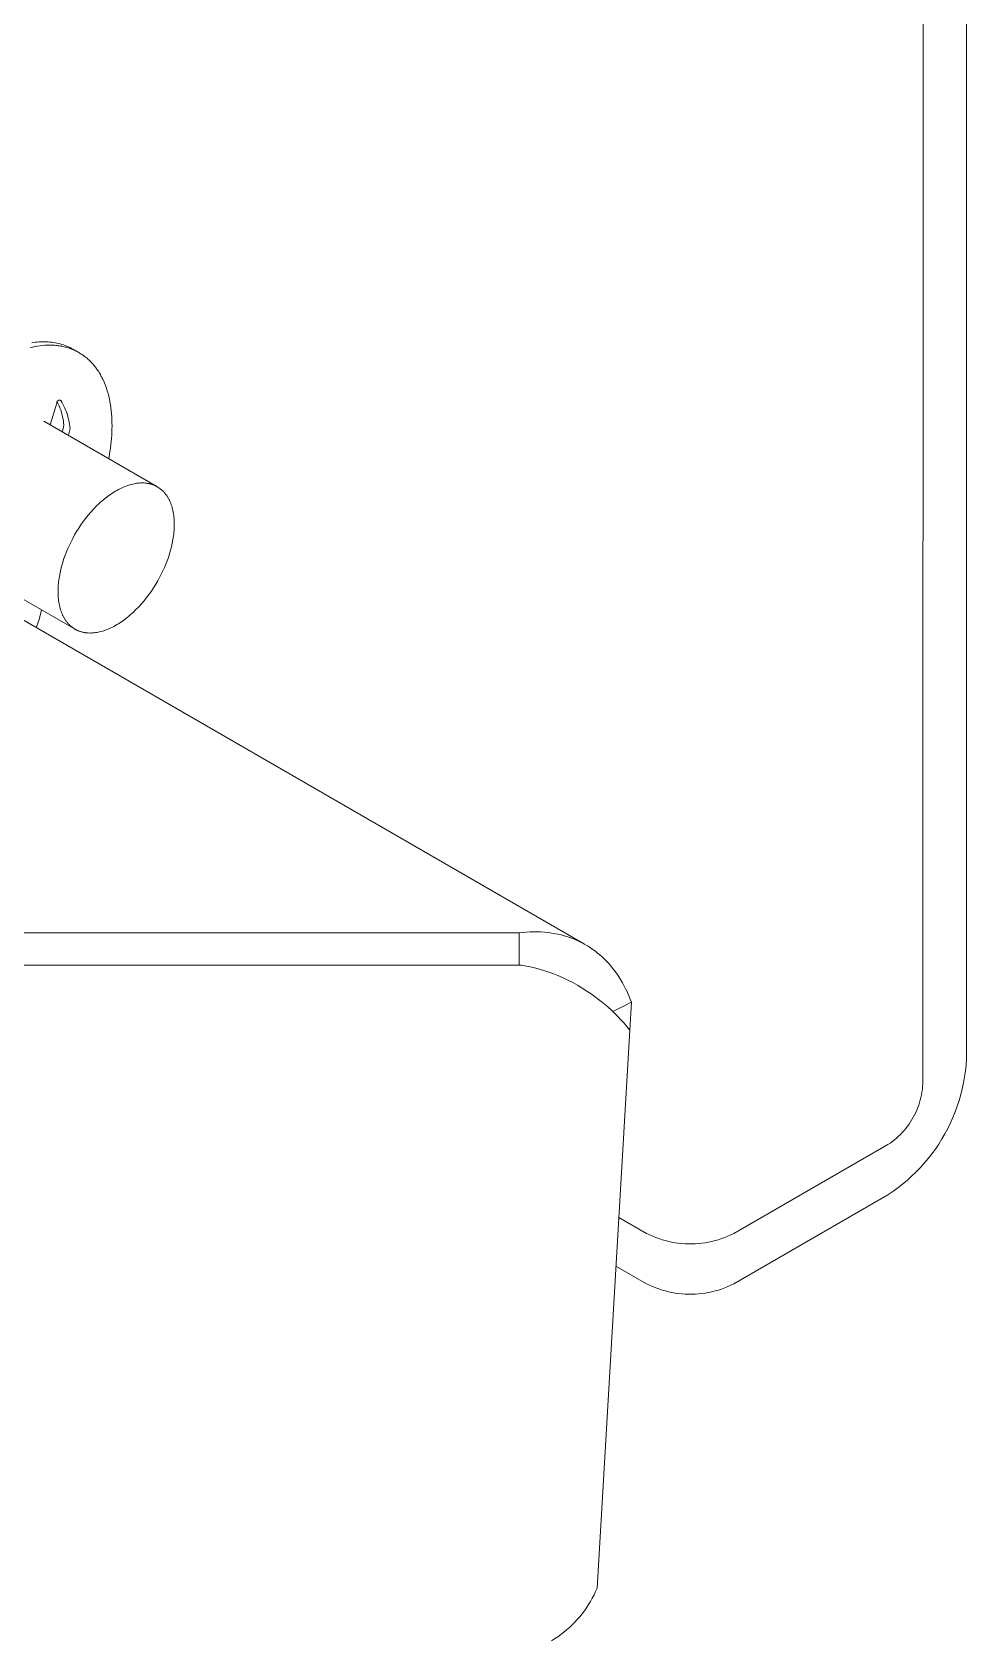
# Model space of a CAD drawing. Header units: inches. Extents: x 7 to 162, y -1 to 92.
# Drawn here: x 160.014 to 161.807, y 70.149 to 73.232 of the extents above; entities that cross this region are included whole.
import ezdxf

# ---------------------------------------------------------------- set-up
doc = ezdxf.new("R2010")
doc.units = ezdxf.units.IN
doc.layers.add('ZANO_R', color=7, linetype='Continuous', lineweight=0)

msp = doc.modelspace()

# ---------------------------------------------------------------- linework, layer by layer
at = {"layer": 'ZANO_R'}
for p, q in [((161.80733, 86.22435), (161.8047, 71.26455)), ((161.72377, 86.17612), (161.72114, 71.21633)), ((160.01705, 72.63758), (160.01353, 72.63705)), ((160.02056, 72.63803), (160.01705, 72.63758)), ((160.02407, 72.63839), (160.02056, 72.63803)), ((160.02758, 72.63867), (160.02407, 72.63839)), ((160.03107, 72.63887), (160.02758, 72.63867)), ((160.03456, 72.63897), (160.03107, 72.63887)), ((160.03803, 72.63899), (160.03456, 72.63897)), ((160.04148, 72.63892), (160.03803, 72.63899)), ((160.04492, 72.63875), (160.04148, 72.63892)), ((160.04834, 72.6385), (160.04492, 72.63875)), ((160.05174, 72.63815), (160.04834, 72.6385)), ((160.05512, 72.6377), (160.05174, 72.63815)), ((160.05847, 72.63716), (160.05512, 72.6377)), ((160.0618, 72.63652), (160.05847, 72.63716)), ((160.06509, 72.63578), (160.0618, 72.63652)), ((160.06835, 72.63495), (160.06509, 72.63578)), ((160.07158, 72.63402), (160.06835, 72.63495)), ((160.07478, 72.63299), (160.07158, 72.63402)), ((160.07794, 72.63185), (160.07478, 72.63299)), ((160.01068, 72.62774), (160.0154, 72.62884)), ((160.0154, 72.62884), (160.02012, 72.62981)), ((160.02012, 72.62981), (160.02484, 72.63064)), ((160.02484, 72.63064), (160.02956, 72.63133)), ((160.02956, 72.63133), (160.03427, 72.63187)), ((160.03427, 72.63187), (160.03898, 72.63226)), ((160.03898, 72.63226), (160.04366, 72.63249)), ((160.04366, 72.63249), (160.04832, 72.63256)), ((160.04832, 72.63256), (160.05065, 72.63254)), ((160.05065, 72.63254), (160.05296, 72.63247)), ((160.05296, 72.63247), (160.05527, 72.63237)), ((160.05527, 72.63237), (160.05757, 72.63222)), ((160.05757, 72.63222), (160.05986, 72.63203)), ((160.05986, 72.63203), (160.06214, 72.6318)), ((160.06214, 72.6318), (160.06441, 72.63152)), ((160.06441, 72.63152), (160.06667, 72.63121)), ((160.06667, 72.63121), (160.06892, 72.63085)), ((160.06892, 72.63085), (160.07116, 72.63044)), ((160.07116, 72.63044), (160.07338, 72.62999)), ((160.07338, 72.62999), (160.07559, 72.6295)), ((160.07559, 72.6295), (160.07779, 72.62897)), ((160.07779, 72.62897), (160.07997, 72.62839)), ((160.08105, 72.63062), (160.07794, 72.63185)), ((160.07997, 72.62839), (160.08214, 72.62776)), ((160.08413, 72.62929), (160.08105, 72.63062)), ((160.08214, 72.62776), (160.08429, 72.62709)), ((160.08716, 72.62786), (160.08413, 72.62929)), ((160.08429, 72.62709), (160.08643, 72.62638)), ((160.08643, 72.62638), (160.08854, 72.62562)), ((160.09014, 72.62633), (160.08716, 72.62786)), ((160.08854, 72.62562), (160.09064, 72.62482)), ((160.09308, 72.62469), (160.09014, 72.62633)), ((160.09064, 72.62482), (160.09273, 72.62397)), ((160.09273, 72.62397), (160.09479, 72.62307)), ((160.09308, 72.62469), (160.10422, 72.61826)), ((160.09479, 72.62307), (160.09683, 72.62214)), ((160.09683, 72.62214), (160.09885, 72.62115)), ((160.09885, 72.62115), (160.10086, 72.62012)), ((160.10086, 72.62012), (160.10284, 72.61905)), ((160.10284, 72.61905), (160.10479, 72.61793)), ((160.10479, 72.61793), (160.10673, 72.61677)), ((160.10673, 72.61677), (160.10864, 72.61556)), ((160.10864, 72.61556), (160.11053, 72.6143)), ((160.11053, 72.6143), (160.1124, 72.61301)), ((160.1124, 72.61301), (160.11424, 72.61167)), ((160.11424, 72.61167), (160.11605, 72.61028)), ((160.11605, 72.61028), (160.11784, 72.60885)), ((160.11784, 72.60885), (160.11961, 72.60738)), ((160.11961, 72.60738), (160.12134, 72.60586)), ((160.12134, 72.60586), (160.12305, 72.6043)), ((160.12305, 72.6043), (160.12473, 72.6027)), ((160.12473, 72.6027), (160.12638, 72.60106)), ((160.12638, 72.60106), (160.12801, 72.59937)), ((160.12801, 72.59937), (160.1296, 72.59764)), ((160.1296, 72.59764), (160.13117, 72.59588)), ((160.13117, 72.59588), (160.1327, 72.59407)), ((160.1327, 72.59407), (160.13421, 72.59222)), ((160.13421, 72.59222), (160.13568, 72.59033)), ((160.13568, 72.59033), (160.13712, 72.5884)), ((160.13712, 72.5884), (160.13854, 72.58643)), ((160.13854, 72.58643), (160.13992, 72.58443)), ((160.13992, 72.58443), (160.14126, 72.58238)), ((160.14126, 72.58238), (160.14258, 72.5803)), ((160.14258, 72.5803), (160.14386, 72.57819)), ((160.14386, 72.57819), (160.14511, 72.57603)), ((160.14511, 72.57603), (160.14633, 72.57385)), ((160.14633, 72.57385), (160.14751, 72.57162)), ((160.14751, 72.57162), (160.14866, 72.56937)), ((160.14866, 72.56937), (160.14978, 72.56708)), ((160.14978, 72.56708), (160.15086, 72.56475)), ((160.15086, 72.56475), (160.15292, 72.56001)), ((160.15292, 72.56001), (160.15485, 72.55515)), ((160.15485, 72.55515), (160.15664, 72.55017)), ((160.15664, 72.55017), (160.15828, 72.54508)), ((160.15828, 72.54508), (160.15979, 72.53988)), ((160.04933, 72.48191), (160.06157, 72.5213)), ((160.06154, 72.52184), (160.06155, 72.52202)), ((160.06155, 72.52166), (160.06154, 72.52184)), ((160.06155, 72.5222), (160.06157, 72.52238)), ((160.06155, 72.52202), (160.06155, 72.5222)), ((160.06156, 72.52148), (160.06155, 72.52166)), ((160.06157, 72.5213), (160.06156, 72.52148)), ((160.06157, 72.52238), (160.06159, 72.52256)), ((160.06159, 72.52256), (160.06162, 72.52273)), ((160.06162, 72.52273), (160.06165, 72.52291)), ((160.06165, 72.52291), (160.06169, 72.52309)), ((160.06169, 72.52309), (160.06174, 72.52326)), ((160.06174, 72.52326), (160.06179, 72.52343)), ((160.06179, 72.52343), (160.06185, 72.5236)), ((160.06185, 72.5236), (160.06191, 72.52377)), ((160.06191, 72.52377), (160.06198, 72.52393)), ((160.06198, 72.52393), (160.06205, 72.5241)), ((160.06205, 72.5241), (160.06213, 72.52426)), ((160.06213, 72.52426), (160.06222, 72.52442)), ((160.06222, 72.52442), (160.06231, 72.52457)), ((160.06231, 72.52457), (160.06241, 72.52472)), ((160.06241, 72.52472), (160.06251, 72.52487)), ((160.06251, 72.52487), (160.06262, 72.52502)), ((160.06262, 72.52502), (160.06273, 72.52516)), ((160.06266, 72.52402), (160.06446, 72.52018)), ((160.06273, 72.52516), (160.06285, 72.52529)), ((160.06285, 72.52529), (160.06297, 72.52543)), ((160.06297, 72.52543), (160.06309, 72.52555)), ((160.06309, 72.52555), (160.06322, 72.52568)), ((160.06322, 72.52568), (160.06336, 72.5258)), ((160.06336, 72.5258), (160.06349, 72.52591)), ((160.06349, 72.52591), (160.06364, 72.52602)), ((160.06364, 72.52602), (160.06378, 72.52613)), ((160.06378, 72.52613), (160.06393, 72.52623)), ((160.06393, 72.52623), (160.06408, 72.52632)), ((160.06408, 72.52632), (160.06424, 72.52641)), ((160.06424, 72.52641), (160.0644, 72.52649)), ((160.0644, 72.52649), (160.06456, 72.52657)), ((160.06446, 72.52018), (160.06613, 72.5163)), ((160.06456, 72.52657), (160.06473, 72.52664)), ((160.06473, 72.52664), (160.06489, 72.52671)), ((160.06489, 72.52671), (160.06506, 72.52677)), ((160.06506, 72.52677), (160.06523, 72.52683)), ((160.06523, 72.52683), (160.0654, 72.52688)), ((160.0654, 72.52688), (160.06558, 72.52692)), ((160.06558, 72.52692), (160.06575, 72.52696)), ((160.06575, 72.52696), (160.06593, 72.52699)), ((160.06593, 72.52699), (160.06611, 72.52701)), ((160.06611, 72.52701), (160.06629, 72.52703)), ((160.06613, 72.5163), (160.06768, 72.51235)), ((160.06629, 72.52703), (160.06647, 72.52705)), ((160.06647, 72.52705), (160.06665, 72.52705)), ((160.06665, 72.52705), (160.06683, 72.52705)), ((160.06683, 72.52705), (160.06701, 72.52705)), ((160.06701, 72.52705), (160.06718, 72.52704)), ((160.06718, 72.52704), (160.06736, 72.52702)), ((160.06736, 72.52702), (160.06754, 72.52699)), ((160.06754, 72.52699), (160.06772, 72.52696)), ((160.06768, 72.51235), (160.06909, 72.50836)), ((160.06772, 72.52696), (160.06789, 72.52693)), ((160.06789, 72.52693), (160.06807, 72.52688)), ((160.06807, 72.52688), (160.06824, 72.52684)), ((160.06824, 72.52684), (160.06841, 72.52678)), ((160.06841, 72.52678), (160.06858, 72.52672)), ((160.06858, 72.52672), (160.06875, 72.52665)), ((160.06875, 72.52665), (160.06891, 72.52658)), ((160.06891, 72.52658), (160.06908, 72.52651)), ((160.06908, 72.52651), (160.07119, 72.523)), ((160.07119, 72.523), (160.07319, 72.51942)), ((160.07319, 72.51942), (160.07506, 72.51577)), ((160.07506, 72.51577), (160.07681, 72.51206)), ((160.07681, 72.51206), (160.07844, 72.5083)), ((160.15979, 72.53988), (160.16116, 72.53459)), ((160.16116, 72.53459), (160.1624, 72.5292)), ((160.1624, 72.5292), (160.16349, 72.52373)), ((160.16349, 72.52373), (160.16445, 72.51818)), ((160.16445, 72.51818), (160.16527, 72.51256)), ((160.16527, 72.51256), (160.16596, 72.50687)), ((160.03681, 72.48662), (160.25335, 72.3616)), ((160.04853, 72.47985), (160.04876, 72.48036)), ((160.04876, 72.48036), (160.04896, 72.48087)), ((160.04896, 72.48087), (160.04915, 72.48139)), ((160.04915, 72.48139), (160.04933, 72.48191)), ((160.06909, 72.50836), (160.07038, 72.50433)), ((160.07038, 72.50433), (160.07153, 72.50025)), ((160.07153, 72.50025), (160.07255, 72.49615)), ((160.07251, 72.46692), (160.07528, 72.47944)), ((160.07255, 72.49615), (160.07344, 72.49201)), ((160.07344, 72.49201), (160.07419, 72.48784)), ((160.07419, 72.48784), (160.0748, 72.48365)), ((160.0748, 72.48365), (160.07528, 72.47944)), ((160.07844, 72.5083), (160.07994, 72.50449)), ((160.07994, 72.50449), (160.0813, 72.50062)), ((160.0813, 72.50062), (160.08254, 72.49671)), ((160.08254, 72.49671), (160.08364, 72.49277)), ((160.08364, 72.49277), (160.08461, 72.48878)), ((160.08461, 72.48878), (160.08545, 72.48477)), ((160.08545, 72.48477), (160.08615, 72.48073)), ((160.08615, 72.48073), (160.08671, 72.47667)), ((160.16596, 72.50687), (160.16651, 72.50112)), ((160.16651, 72.50112), (160.16694, 72.49532)), ((160.16694, 72.49532), (160.16723, 72.48947)), ((160.16723, 72.48947), (160.1674, 72.48358)), ((160.1674, 72.48358), (160.16745, 72.47766)), ((160.07251, 72.46692), (160.07212, 72.46624)), ((160.08436, 72.46007), (160.08398, 72.45939)), ((160.08714, 72.4726), (160.08436, 72.46007)), ((160.08671, 72.47667), (160.08714, 72.4726)), ((160.16589, 72.44774), (160.1645, 72.43574)), ((160.16643, 72.45375), (160.16589, 72.44774)), ((160.16686, 72.45975), (160.16643, 72.45375)), ((160.16717, 72.46574), (160.16686, 72.45975)), ((160.16737, 72.47171), (160.16717, 72.46574)), ((160.16745, 72.47766), (160.16737, 72.47171)), ((160.1627, 72.42379), (160.1611, 72.41486)), ((160.1645, 72.43574), (160.1627, 72.42379)), ((159.55455, 72.36111), (161.07253, 71.48471)), ((160.17684, 72.35416), (160.17969, 72.35572)), ((160.17969, 72.35572), (160.18252, 72.35719)), ((160.18252, 72.35719), (160.18535, 72.35857)), ((160.18535, 72.35857), (160.18815, 72.35985)), ((160.18815, 72.35985), (160.19094, 72.36105)), ((160.19094, 72.36105), (160.19371, 72.36216)), ((160.19371, 72.36216), (160.19645, 72.36317)), ((160.19645, 72.36317), (160.19917, 72.36409)), ((160.19917, 72.36409), (160.20185, 72.36493)), ((160.20185, 72.36493), (160.20451, 72.36567)), ((160.20451, 72.36567), (160.20713, 72.36632)), ((160.20713, 72.36632), (160.20972, 72.36689)), ((160.20972, 72.36689), (160.21228, 72.36737)), ((160.21228, 72.36737), (160.21479, 72.36776)), ((160.21479, 72.36776), (160.21727, 72.36807)), ((160.21727, 72.36807), (160.2197, 72.3683)), ((160.2197, 72.3683), (160.22209, 72.36844)), ((160.22209, 72.36844), (160.22444, 72.36851)), ((160.22444, 72.36851), (160.22674, 72.3685)), ((160.22674, 72.3685), (160.229, 72.36841)), ((160.229, 72.36841), (160.23121, 72.36824)), ((160.23121, 72.36824), (160.23338, 72.36801)), ((160.23338, 72.36801), (160.23444, 72.36786)), ((160.23444, 72.36786), (160.23549, 72.3677)), ((160.23549, 72.3677), (160.23653, 72.36752)), ((160.23653, 72.36752), (160.23756, 72.36733)), ((160.23756, 72.36733), (160.23858, 72.36712)), ((160.23858, 72.36712), (160.2396, 72.36688)), ((160.2396, 72.36688), (160.24061, 72.36663)), ((160.24061, 72.36663), (160.24162, 72.36637)), ((160.24162, 72.36637), (160.24263, 72.36608)), ((160.24263, 72.36608), (160.24363, 72.36577)), ((160.24363, 72.36577), (160.24462, 72.36544)), ((160.24462, 72.36544), (160.24562, 72.3651)), ((160.24562, 72.3651), (160.2466, 72.36473)), ((160.2466, 72.36473), (160.24758, 72.36434)), ((160.24758, 72.36434), (160.24856, 72.36394)), ((160.24856, 72.36394), (160.24953, 72.36351)), ((160.24953, 72.36351), (160.25049, 72.36306)), ((160.25049, 72.36306), (160.25145, 72.36259)), ((160.25145, 72.36259), (160.2524, 72.3621)), ((160.2524, 72.3621), (160.25334, 72.3616)), ((160.25334, 72.3616), (160.25428, 72.36106)), ((160.25428, 72.36106), (160.25521, 72.36051)), ((160.25521, 72.36051), (160.25613, 72.35994)), ((160.25613, 72.35994), (160.25704, 72.35935)), ((160.25704, 72.35935), (160.25794, 72.35873)), ((160.25794, 72.35873), (160.25884, 72.35809)), ((160.25884, 72.35809), (160.25972, 72.35743)), ((160.25972, 72.35743), (160.2606, 72.35675)), ((160.2606, 72.35675), (160.26146, 72.35605)), ((160.26146, 72.35605), (160.26232, 72.35533)), ((160.26232, 72.35533), (160.26316, 72.35458)), ((160.13736, 72.32365), (160.1428, 72.32889)), ((160.1428, 72.32889), (160.14557, 72.33142)), ((160.14557, 72.33142), (160.14835, 72.33388)), ((160.14835, 72.33388), (160.15116, 72.33626)), ((160.15116, 72.33626), (160.15398, 72.33857)), ((160.15398, 72.33857), (160.15682, 72.34081)), ((160.15682, 72.34081), (160.15967, 72.34297)), ((160.15967, 72.34297), (160.16252, 72.34504)), ((160.16252, 72.34504), (160.16539, 72.34704)), ((160.16539, 72.34704), (160.16825, 72.34895)), ((160.16825, 72.34895), (160.17112, 72.35077)), ((160.17112, 72.35077), (160.17398, 72.35251)), ((160.17398, 72.35251), (160.17684, 72.35416)), ((160.26316, 72.35458), (160.264, 72.35382)), ((160.264, 72.35382), (160.26482, 72.35303)), ((160.26482, 72.35303), (160.26563, 72.35222)), ((160.26563, 72.35222), (160.26644, 72.35139)), ((160.26644, 72.35139), (160.26722, 72.35053)), ((160.26722, 72.35053), (160.268, 72.34966)), ((160.268, 72.34966), (160.26877, 72.34876)), ((160.26877, 72.34876), (160.26952, 72.34784)), ((160.26952, 72.34784), (160.27026, 72.3469)), ((160.27026, 72.3469), (160.27098, 72.34594)), ((160.27098, 72.34594), (160.27169, 72.34496)), ((160.27169, 72.34496), (160.27239, 72.34396)), ((160.27239, 72.34396), (160.27308, 72.34293)), ((160.27308, 72.34293), (160.27374, 72.34189)), ((160.27374, 72.34189), (160.2744, 72.34082)), ((160.2744, 72.34082), (160.27504, 72.33973)), ((160.27504, 72.33973), (160.27567, 72.33863)), ((160.27567, 72.33863), (160.27628, 72.3375)), ((160.27628, 72.3375), (160.27687, 72.33635)), ((160.27687, 72.33635), (160.27745, 72.33518)), ((160.27745, 72.33518), (160.27801, 72.334)), ((160.27801, 72.334), (160.27909, 72.33156)), ((160.27909, 72.33156), (160.2801, 72.32905)), ((160.2801, 72.32905), (160.28105, 72.32647)), ((160.28105, 72.32647), (160.28192, 72.32382)), ((160.10786, 72.28802), (160.11232, 72.29432)), ((160.11232, 72.29432), (160.11697, 72.30051)), ((160.11697, 72.30051), (160.12182, 72.30656)), ((160.12182, 72.30656), (160.12685, 72.31245)), ((160.12685, 72.31245), (160.13203, 72.31816)), ((160.13203, 72.31816), (160.13736, 72.32365)), ((160.28192, 72.32382), (160.28273, 72.32109)), ((160.28273, 72.32109), (160.28347, 72.3183)), ((160.28347, 72.3183), (160.28413, 72.31544)), ((160.28413, 72.31544), (160.28472, 72.31252)), ((160.28472, 72.31252), (160.28524, 72.30955)), ((160.28524, 72.30955), (160.28568, 72.30651)), ((160.28568, 72.30651), (160.28605, 72.30343)), ((160.28605, 72.30343), (160.28635, 72.30029)), ((160.28635, 72.30029), (160.28657, 72.29711)), ((160.28657, 72.29711), (160.28671, 72.29389)), ((160.28671, 72.29389), (160.28679, 72.29062)), ((160.09223, 72.26229), (160.0958, 72.26875)), ((160.0958, 72.26875), (160.09959, 72.27521)), ((160.09959, 72.27521), (160.10361, 72.28164)), ((160.10361, 72.28164), (160.10786, 72.28802)), ((160.28479, 72.26352), (160.28423, 72.26006)), ((160.28528, 72.26697), (160.28479, 72.26352)), ((160.2857, 72.27041), (160.28528, 72.26697)), ((160.28606, 72.27384), (160.2857, 72.27041)), ((160.28635, 72.27724), (160.28606, 72.27384)), ((160.28657, 72.28063), (160.28635, 72.27724)), ((160.28671, 72.28399), (160.28657, 72.28063)), ((160.28679, 72.28732), (160.28671, 72.28399)), ((160.28679, 72.29062), (160.28679, 72.28732)), ((160.08026, 72.23673), (160.07773, 72.23021)), ((160.08294, 72.2431), (160.08026, 72.23673)), ((160.08294, 72.2431), (160.0858, 72.24944)), ((160.0858, 72.24944), (160.0889, 72.25585)), ((160.0889, 72.25585), (160.09223, 72.26229)), ((160.2776, 72.23253), (160.27541, 72.22579)), ((160.27959, 72.23934), (160.2776, 72.23253)), ((160.28137, 72.24622), (160.27959, 72.23934)), ((160.28292, 72.25314), (160.28137, 72.24622)), ((160.28423, 72.26006), (160.28292, 72.25314)), ((160.09555, 72.08884), (159.85669, 72.22675)), ((160.0694, 72.20314), (160.06785, 72.19623)), ((160.07118, 72.21002), (160.0694, 72.20314)), ((160.07317, 72.21684), (160.07118, 72.21002)), ((160.07536, 72.22358), (160.07317, 72.21684)), ((160.07773, 72.23021), (160.07536, 72.22358)), ((160.26497, 72.19992), (160.26783, 72.20626)), ((160.27051, 72.21264), (160.26783, 72.20626)), ((160.27304, 72.21915), (160.27051, 72.21264)), ((160.27541, 72.22579), (160.27304, 72.21915)), ((160.06442, 72.17212), (160.0642, 72.16874)), ((160.06471, 72.17553), (160.06442, 72.17212)), ((160.06507, 72.17895), (160.06471, 72.17553)), ((160.06549, 72.18239), (160.06507, 72.17895)), ((160.06598, 72.18584), (160.06549, 72.18239)), ((160.06654, 72.1893), (160.06598, 72.18584)), ((160.06785, 72.19623), (160.06654, 72.1893)), ((160.24715, 72.16772), (160.25118, 72.17415)), ((160.25118, 72.17415), (160.25497, 72.18061)), ((160.25497, 72.18061), (160.25854, 72.18708)), ((160.25854, 72.18708), (160.26187, 72.19352)), ((160.26187, 72.19352), (160.26497, 72.19992)), ((160.06406, 72.16538), (160.06398, 72.16204)), ((160.06398, 72.16204), (160.06398, 72.15874)), ((160.06398, 72.15874), (160.06406, 72.15548)), ((160.0642, 72.16874), (160.06406, 72.16538)), ((160.06406, 72.15548), (160.0642, 72.15226)), ((160.0642, 72.15226), (160.06442, 72.14907)), ((160.06442, 72.14907), (160.06472, 72.14594)), ((160.06472, 72.14594), (160.06509, 72.14285)), ((160.06509, 72.14285), (160.06553, 72.13982)), ((160.06553, 72.13982), (160.06605, 72.13684)), ((160.22392, 72.13691), (160.22895, 72.1428)), ((160.22895, 72.1428), (160.23379, 72.14886)), ((160.23379, 72.14886), (160.23845, 72.15505)), ((160.23845, 72.15505), (160.24291, 72.16135)), ((160.24291, 72.16135), (160.24715, 72.16772)), ((160.02843, 72.10849), (160.02938, 72.11205)), ((160.02938, 72.11205), (160.03262, 72.12517)), ((160.06605, 72.13684), (160.06664, 72.13392)), ((160.06664, 72.13392), (160.0673, 72.13107)), ((160.0673, 72.13107), (160.06804, 72.12827)), ((160.06804, 72.12827), (160.06884, 72.12555)), ((160.06884, 72.12555), (160.06972, 72.12289)), ((160.06972, 72.12289), (160.07067, 72.12031)), ((160.07067, 72.12031), (160.07168, 72.1178)), ((160.07168, 72.1178), (160.07276, 72.11537)), ((160.07276, 72.11537), (160.07332, 72.11418)), ((160.07332, 72.11418), (160.0739, 72.11301)), ((160.0739, 72.11301), (160.07449, 72.11187)), ((160.07449, 72.11187), (160.0751, 72.11074)), ((160.0751, 72.11074), (160.07573, 72.10963)), ((160.07573, 72.10963), (160.07637, 72.10854)), ((160.19395, 72.10856), (160.19679, 72.11079)), ((160.19679, 72.11079), (160.19961, 72.1131)), ((160.19961, 72.1131), (160.20242, 72.11549)), ((160.20242, 72.11549), (160.2052, 72.11795)), ((160.2052, 72.11795), (160.20797, 72.12047)), ((160.20797, 72.12047), (160.21341, 72.12572)), ((160.21341, 72.12572), (160.21874, 72.13121)), ((160.21874, 72.13121), (160.22392, 72.13691)), ((160.02211, 72.09117), (160.02358, 72.09456)), ((160.02358, 72.09456), (160.02495, 72.09798)), ((160.02495, 72.09798), (160.02622, 72.10145)), ((160.02622, 72.10145), (160.02738, 72.10495)), ((160.02738, 72.10495), (160.02843, 72.10849)), ((160.07637, 72.10854), (160.07702, 72.10748)), ((160.07702, 72.10748), (160.07769, 72.10643)), ((160.07769, 72.10643), (160.07838, 72.10541)), ((160.07838, 72.10541), (160.07908, 72.10441)), ((160.07908, 72.10441), (160.07979, 72.10342)), ((160.07979, 72.10342), (160.08051, 72.10246)), ((160.08051, 72.10246), (160.08125, 72.10152)), ((160.08125, 72.10152), (160.082, 72.1006)), ((160.082, 72.1006), (160.08277, 72.09971)), ((160.08277, 72.09971), (160.08354, 72.09883)), ((160.08354, 72.09883), (160.08433, 72.09798)), ((160.08433, 72.09798), (160.08513, 72.09715)), ((160.08513, 72.09715), (160.08595, 72.09634)), ((160.08595, 72.09634), (160.08677, 72.09555)), ((160.08677, 72.09555), (160.0876, 72.09478)), ((160.0876, 72.09478), (160.08845, 72.09404)), ((160.08845, 72.09404), (160.08931, 72.09331)), ((160.08931, 72.09331), (160.09017, 72.09261)), ((160.09017, 72.09261), (160.09105, 72.09193)), ((160.09105, 72.09193), (160.09193, 72.09127)), ((160.09193, 72.09127), (160.09283, 72.09064)), ((160.09283, 72.09064), (160.09373, 72.09002)), ((160.09373, 72.09002), (160.09464, 72.08943)), ((160.09464, 72.08943), (160.09556, 72.08885)), ((160.09556, 72.08885), (160.09649, 72.0883)), ((160.09649, 72.0883), (160.09742, 72.08777)), ((160.09742, 72.08777), (160.09837, 72.08726)), ((160.09837, 72.08726), (160.09932, 72.08677)), ((160.09932, 72.08677), (160.10028, 72.0863)), ((160.10028, 72.0863), (160.10124, 72.08586)), ((160.10124, 72.08586), (160.10221, 72.08543)), ((160.10221, 72.08543), (160.10318, 72.08502)), ((160.10318, 72.08502), (160.10417, 72.08464)), ((160.10417, 72.08464), (160.10515, 72.08427)), ((160.10515, 72.08427), (160.10615, 72.08392)), ((160.10615, 72.08392), (160.10714, 72.0836)), ((160.10714, 72.0836), (160.10814, 72.08329)), ((160.10814, 72.08329), (160.10915, 72.083)), ((160.10915, 72.083), (160.11016, 72.08273)), ((160.11016, 72.08273), (160.11117, 72.08248)), ((160.11117, 72.08248), (160.11219, 72.08225)), ((160.11219, 72.08225), (160.11321, 72.08204)), ((160.11321, 72.08204), (160.11424, 72.08184)), ((160.11424, 72.08184), (160.11528, 72.08166)), ((160.11528, 72.08166), (160.11633, 72.0815)), ((160.11633, 72.0815), (160.11739, 72.08136)), ((160.11739, 72.08136), (160.11956, 72.08112)), ((160.11956, 72.08112), (160.12177, 72.08096)), ((160.12177, 72.08096), (160.12402, 72.08087)), ((160.12402, 72.08087), (160.12633, 72.08086)), ((160.12633, 72.08086), (160.12868, 72.08092)), ((160.12868, 72.08092), (160.13107, 72.08107)), ((160.13107, 72.08107), (160.1335, 72.08129)), ((160.1335, 72.08129), (160.13598, 72.0816)), ((160.13598, 72.0816), (160.13849, 72.082)), ((160.13849, 72.082), (160.14105, 72.08247)), ((160.14105, 72.08247), (160.14364, 72.08304)), ((160.14364, 72.08304), (160.14626, 72.0837)), ((160.14626, 72.0837), (160.14892, 72.08444)), ((160.14892, 72.08444), (160.1516, 72.08527)), ((160.1516, 72.08527), (160.15432, 72.0862)), ((160.15432, 72.0862), (160.15706, 72.08721)), ((160.15706, 72.08721), (160.15983, 72.08832)), ((160.15983, 72.08832), (160.16261, 72.08951)), ((160.16261, 72.08951), (160.16542, 72.0908)), ((160.16542, 72.0908), (160.16825, 72.09218)), ((160.16825, 72.09218), (160.17108, 72.09365)), ((160.17108, 72.09365), (160.17393, 72.09521)), ((160.17393, 72.09521), (160.17679, 72.09686)), ((160.17679, 72.09686), (160.17965, 72.09859)), ((160.17965, 72.09859), (160.18252, 72.10042)), ((160.18252, 72.10042), (160.18538, 72.10233)), ((160.18538, 72.10233), (160.18825, 72.10432)), ((160.18825, 72.10432), (160.1911, 72.1064)), ((160.1911, 72.1064), (160.19395, 72.10856)), ((160.94754, 71.50625), (159.02453, 71.50625)), ((160.94754, 71.50625), (160.95448, 71.5071)), ((160.94754, 71.50625), (160.94754, 71.4441)), ((160.95448, 71.5071), (160.96145, 71.50772)), ((160.96145, 71.50772), (160.96843, 71.50812)), ((160.96843, 71.50812), (160.97542, 71.5083)), ((160.97542, 71.5083), (160.98241, 71.50825)), ((160.98241, 71.50825), (160.98939, 71.50798)), ((160.98939, 71.50798), (160.99637, 71.50748)), ((160.99637, 71.50748), (161.00332, 71.50676)), ((161.00332, 71.50676), (161.01025, 71.50582)), ((161.01025, 71.50582), (161.01715, 71.50466)), ((161.01715, 71.50466), (161.02268, 71.50352)), ((161.02268, 71.50352), (161.02819, 71.50222)), ((161.02819, 71.50222), (161.03365, 71.50075)), ((161.03365, 71.50075), (161.03906, 71.49912)), ((161.03906, 71.49912), (161.04442, 71.49733)), ((161.04442, 71.49733), (161.04973, 71.49538)), ((161.04973, 71.49538), (161.05492, 71.49328)), ((161.05492, 71.49328), (161.06004, 71.49103)), ((161.06004, 71.49103), (161.06509, 71.48861)), ((161.06509, 71.48861), (161.07006, 71.48604)), ((161.07006, 71.48604), (161.07495, 71.48331)), ((161.07495, 71.48331), (161.07975, 71.48044)), ((161.07975, 71.48044), (161.08447, 71.4774)), ((161.08447, 71.4774), (161.08909, 71.47422)), ((161.08909, 71.47422), (161.09361, 71.4709)), ((161.09361, 71.4709), (161.09803, 71.46745)), ((161.09803, 71.46745), (161.10233, 71.46385)), ((161.10233, 71.46385), (161.10653, 71.46013)), ((160.95144, 71.4441), (159.03518, 71.4441)), ((160.96179, 71.44231), (160.95144, 71.4441)), ((160.97206, 71.44017), (160.96179, 71.44231)), ((160.98226, 71.43769), (160.97206, 71.44017)), ((160.99237, 71.43487), (160.98226, 71.43769)), ((161.00238, 71.4317), (160.99237, 71.43487)), ((161.01227, 71.4282), (161.00238, 71.4317)), ((161.10653, 71.46013), (161.11066, 71.45622)), ((161.11066, 71.45622), (161.11468, 71.4522)), ((161.11468, 71.4522), (161.11858, 71.44806)), ((161.11858, 71.44806), (161.12235, 71.4438)), ((161.12235, 71.4438), (161.126, 71.43944)), ((161.126, 71.43944), (161.12951, 71.43497)), ((161.12951, 71.43497), (161.13383, 71.42911)), ((161.02204, 71.42436), (161.01227, 71.4282)), ((161.03168, 71.4202), (161.02204, 71.42436)), ((161.04117, 71.41571), (161.03168, 71.4202)), ((161.0505, 71.4109), (161.04117, 71.41571)), ((161.05967, 71.40579), (161.0505, 71.4109)), ((161.06865, 71.40036), (161.05967, 71.40579)), ((161.07745, 71.39463), (161.06865, 71.40036)), ((161.13383, 71.42911), (161.13794, 71.42311)), ((161.13794, 71.42311), (161.14185, 71.41697)), ((161.14185, 71.41697), (161.14556, 71.41071)), ((161.14556, 71.41071), (161.14906, 71.40433)), ((161.14906, 71.40433), (161.15234, 71.39783)), ((161.08746, 71.38781), (161.07745, 71.39463)), ((161.09724, 71.38066), (161.08746, 71.38781)), ((161.1071, 71.37295), (161.09725, 71.38067)), ((161.11668, 71.36489), (161.1071, 71.37295)), ((161.12707, 71.35548), (161.16273, 71.37319)), ((161.15235, 71.39784), (161.15519, 71.39178)), ((161.15519, 71.39178), (161.15787, 71.38565)), ((161.15787, 71.38565), (161.16038, 71.37945)), ((161.15961, 71.31986), (161.16273, 71.37319)), ((161.16038, 71.37945), (161.16273, 71.37319)), ((161.12598, 71.35651), (161.11668, 71.36489)), ((161.13167, 71.35107), (161.12598, 71.35651)), ((161.13723, 71.3455), (161.13167, 71.35107)), ((161.14267, 71.3398), (161.13723, 71.3455)), ((161.14852, 71.33333), (161.14267, 71.3398)), ((161.09705, 70.25065), (161.15962, 71.31986)), ((161.15417, 71.32668), (161.14852, 71.33333)), ((161.15962, 71.31986), (161.15417, 71.32668)), ((161.80387, 71.25302), (161.80264, 71.24153)), ((161.8047, 71.26455), (161.80387, 71.25302)), ((161.72077, 71.21121), (161.72114, 71.21633)), ((161.79899, 71.2187), (161.79657, 71.2074)), ((161.80101, 71.23008), (161.79899, 71.2187)), ((161.80264, 71.24153), (161.80101, 71.23008)), ((161.71486, 71.18101), (161.71628, 71.18594)), ((161.71628, 71.18594), (161.71753, 71.19093)), ((161.71753, 71.19093), (161.7186, 71.19595)), ((161.7186, 71.19595), (161.7195, 71.20101)), ((161.7195, 71.20101), (161.72022, 71.2061)), ((161.72022, 71.2061), (161.72077, 71.21121)), ((161.79056, 71.18507), (161.78698, 71.17408)), ((161.79376, 71.19618), (161.79056, 71.18507)), ((161.79657, 71.2074), (161.79376, 71.19618)), ((161.70282, 71.15269), (161.70523, 71.15722)), ((161.70523, 71.15722), (161.70748, 71.16184)), ((161.70748, 71.16184), (161.70958, 71.16653)), ((161.70958, 71.16653), (161.7115, 71.1713)), ((161.7115, 71.1713), (161.71327, 71.17612)), ((161.71327, 71.17612), (161.71486, 71.18101)), ((161.78302, 71.16322), (161.77868, 71.15251)), ((161.78698, 71.17408), (161.78302, 71.16322)), ((161.67817, 71.11996), (161.68174, 71.12365)), ((161.68174, 71.12365), (161.68517, 71.12747)), ((161.68517, 71.12747), (161.68847, 71.13141)), ((161.68847, 71.13141), (161.69163, 71.13546)), ((161.69163, 71.13546), (161.69465, 71.13962)), ((161.69465, 71.13962), (161.69752, 71.14388)), ((161.69752, 71.14388), (161.70025, 71.14824)), ((161.70025, 71.14824), (161.70282, 71.15269)), ((161.7689, 71.13156), (161.76347, 71.12135)), ((161.77398, 71.14195), (161.7689, 71.13156)), ((161.77868, 71.15251), (161.77398, 71.14195)), ((161.35904, 70.93017), (161.65428, 71.10056)), ((161.65428, 71.10056), (161.65853, 71.10344)), ((161.65853, 71.10344), (161.66269, 71.10647)), ((161.66269, 71.10647), (161.66673, 71.10963)), ((161.66673, 71.10963), (161.67066, 71.11294)), ((161.67066, 71.11294), (161.67448, 71.11638)), ((161.67448, 71.11638), (161.67817, 71.11996)), ((161.7451, 71.09195), (161.73831, 71.0826)), ((161.75157, 71.10154), (161.7451, 71.09195)), ((161.75769, 71.11134), (161.75157, 71.10154)), ((161.76347, 71.12135), (161.75769, 71.11134)), ((161.72377, 71.06463), (161.71604, 71.05603)), ((161.7312, 71.07349), (161.72377, 71.06463)), ((161.73831, 71.0826), (161.7312, 71.07349)), ((161.69113, 71.03192), (161.68228, 71.02448)), ((161.69971, 71.03967), (161.69113, 71.03192)), ((161.70802, 71.04771), (161.69971, 71.03967)), ((161.71604, 71.05603), (161.70802, 71.04771)), ((161.65426, 71.00407), (161.35902, 70.83368)), ((161.66384, 71.01054), (161.65426, 71.00407)), ((161.67318, 71.01735), (161.66384, 71.01054)), ((161.68228, 71.02448), (161.67318, 71.01735)), ((161.13862, 70.96097), (161.19193, 70.93019)), ((161.19193, 70.93019), (161.1977, 70.92739)), ((161.1977, 70.92739), (161.20357, 70.92478)), ((161.20357, 70.92478), (161.20953, 70.92239)), ((161.20953, 70.92239), (161.21557, 70.9202)), ((161.21557, 70.9202), (161.22168, 70.91822)), ((161.22168, 70.91822), (161.22786, 70.91645)), ((161.22786, 70.91645), (161.23409, 70.91491)), ((161.23409, 70.91491), (161.24037, 70.91358)), ((161.24037, 70.91358), (161.2467, 70.91246)), ((161.2467, 70.91246), (161.25306, 70.91157)), ((161.25306, 70.91157), (161.25944, 70.9109)), ((161.25944, 70.9109), (161.26585, 70.91046)), ((161.26585, 70.91046), (161.27227, 70.91023)), ((161.27227, 70.91023), (161.27869, 70.91023)), ((161.27869, 70.91023), (161.28511, 70.91045)), ((161.28511, 70.91045), (161.29152, 70.9109)), ((161.29152, 70.9109), (161.29791, 70.91157)), ((161.29791, 70.91157), (161.30427, 70.91246)), ((161.30427, 70.91246), (161.31059, 70.91357)), ((161.31059, 70.91357), (161.31687, 70.9149)), ((161.31687, 70.9149), (161.32311, 70.91644)), ((161.32311, 70.91644), (161.32928, 70.91821)), ((161.32928, 70.91821), (161.33539, 70.92018)), ((161.33539, 70.92018), (161.34143, 70.92237)), ((161.34143, 70.92237), (161.34739, 70.92477)), ((161.34739, 70.92477), (161.35326, 70.92737)), ((161.35326, 70.92737), (161.35904, 70.93017)), ((161.13315, 70.86762), (161.19191, 70.8337)), ((161.19191, 70.8337), (161.19769, 70.83089)), ((161.19769, 70.83089), (161.20356, 70.82829)), ((161.20356, 70.82829), (161.20951, 70.82589)), ((161.20951, 70.82589), (161.21555, 70.8237)), ((161.21555, 70.8237), (161.22166, 70.82173)), ((161.22166, 70.82173), (161.22784, 70.81996)), ((161.22784, 70.81996), (161.23407, 70.81841)), ((161.23407, 70.81841), (161.24035, 70.81708)), ((161.24035, 70.81708), (161.24668, 70.81597)), ((161.24668, 70.81597), (161.25304, 70.81508)), ((161.25304, 70.81508), (161.25943, 70.81441)), ((161.25943, 70.81441), (161.26583, 70.81396)), ((161.26583, 70.81396), (161.27225, 70.81374)), ((161.27868, 70.81374), (161.28509, 70.81396)), ((161.28509, 70.81396), (161.2915, 70.81441)), ((161.2915, 70.81441), (161.29789, 70.81507)), ((161.29789, 70.81507), (161.30425, 70.81596)), ((161.30425, 70.81596), (161.31057, 70.81707)), ((161.31057, 70.81707), (161.31686, 70.8184)), ((161.31686, 70.8184), (161.32309, 70.81995)), ((161.32309, 70.81995), (161.32927, 70.82171)), ((161.32927, 70.82171), (161.33538, 70.82369)), ((161.33538, 70.82369), (161.34142, 70.82588)), ((161.34142, 70.82588), (161.34737, 70.82827)), ((161.34737, 70.82827), (161.35325, 70.83087)), ((161.35325, 70.83087), (161.35902, 70.83368)), ((161.27225, 70.81374), (161.27868, 70.81374)), ((161.08429, 70.22501), (161.0878, 70.23125)), ((161.0878, 70.23125), (161.0911, 70.23762)), ((161.0911, 70.23762), (161.09419, 70.24408)), ((161.09419, 70.24408), (161.09705, 70.25065)), ((161.0637, 70.19573), (161.06821, 70.2013)), ((161.06821, 70.2013), (161.07253, 70.20702)), ((161.07253, 70.20702), (161.07665, 70.21288)), ((161.07665, 70.21288), (161.08057, 70.21888)), ((161.08057, 70.21888), (161.08429, 70.22501)), ((161.03299, 70.16574), (161.03852, 70.1703)), ((161.03852, 70.1703), (161.04389, 70.17504)), ((161.04389, 70.17504), (161.0491, 70.17996)), ((161.0491, 70.17996), (161.05414, 70.18505)), ((161.05414, 70.18505), (161.05901, 70.19031)), ((161.05901, 70.19031), (161.0637, 70.19573)), ((161.00943, 70.14944), (161.01552, 70.15322)), ((161.01552, 70.15322), (161.02148, 70.1572)), ((161.02148, 70.1572), (161.02731, 70.16137)), ((161.02731, 70.16137), (161.03299, 70.16574))]:
    msp.add_line(p, q, dxfattribs=at)

doc.saveas('drawing.dxf')
